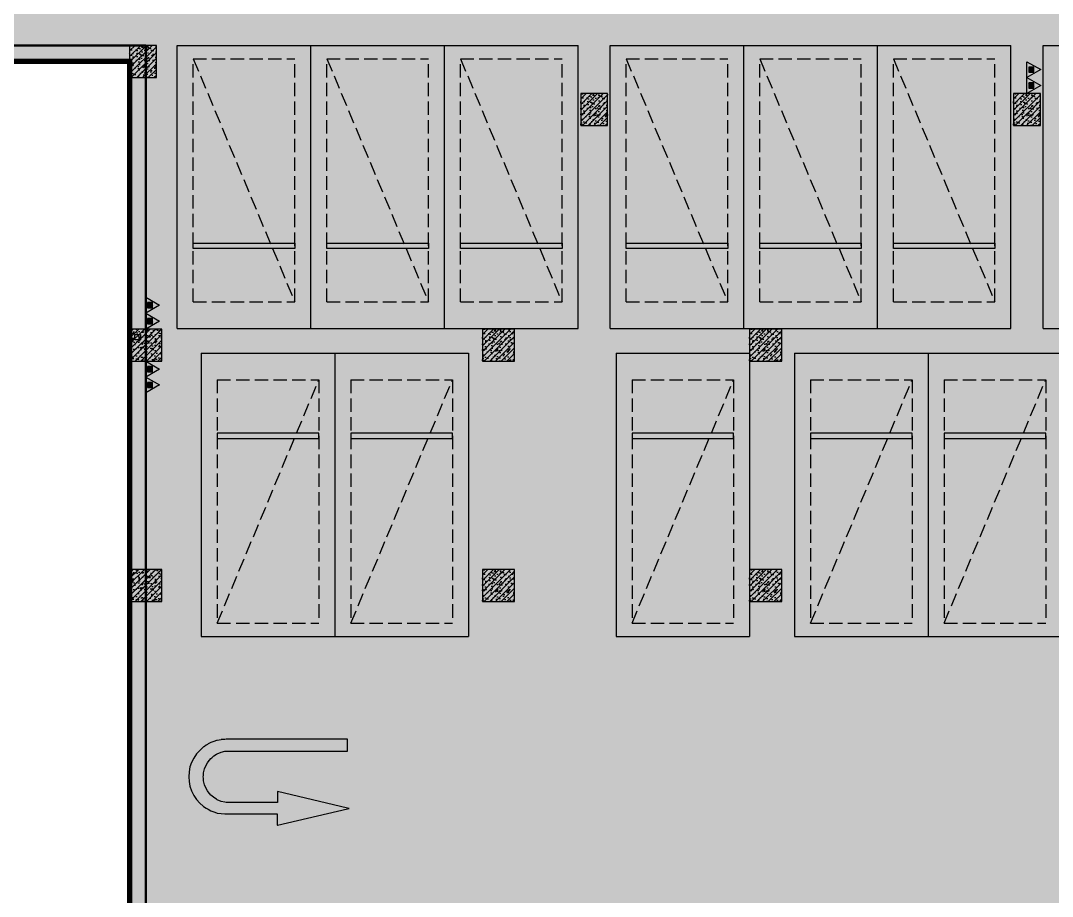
# Model space of a CAD drawing. Extents: x -1338203 to 1886333, y -530034 to 1031844.
# Drawn here: x 627377 to 646681, y 102582 to 118966 of the extents above; entities that cross this region are included whole.
import ezdxf

# ---------------------------------------------------------------- set-up
doc = ezdxf.new("R2010")
doc.units = 0
doc.header["$LTSCALE"] = 1000
doc.header["$MEASUREMENT"] = 0
doc.linetypes.add('A-001-平面B2$0$__DASH', pattern=[0.35, 0.25, -0.1])
doc.layers.add('A-001-主楼相对位置参照$0$AAD-A-MARK', color=6, linetype='Continuous', plot=False)
for name, color, linetype in [('A-FIRE', 7, 'Continuous'), ('p-a-regular', 5, 'Continuous'), ('S001地下一墙柱$0$S001地下一墙柱$0$0S-CC-LINE', 52, 'Continuous'), ('S001地下一墙柱$0$S001地下一墙柱$0$0S-CW-HATCH', 251, 'Continuous'), ('S001地下一墙柱$0$S001地下一墙柱$0$0S-CW-HATCH-UP', 251, 'Continuous'), ('中心线', 42, 'Continuous'), ('地面指向箭头', 7, 'Continuous'), ('负一层消火栓$0$0P-EQUIP-FH', 7, 'Continuous')]:
    doc.layers.add(name, color=color, linetype=linetype)
doc.layers.add('p-a-regular-deadend', color=6, linetype='Continuous', true_color=0xff00ff)
doc.layers.add('p-a-regular-narrow', color=7, linetype='Continuous', true_color=0x9600ff)
doc.layers.add('p-h-walkable', color=7, linetype='Continuous', lineweight=70, true_color=0xf0f0f0)
doc.layers.add('S001地下一墙柱$0$S001地下一墙柱$0$0S-CW-LINE', color=7, linetype='Continuous', lineweight=50)

# ---------------------------------------------------------------- blocks, each defined once
blk = doc.blocks.new('负一层消火栓$0$$TwtSys$00000546')
h = blk.add_hatch()
h.set_pattern_fill('ANSI31', color=256, scale=200, style=0)
h.set_pattern_definition([(45, (-38543.802, -6670.83), (-17.67767, 17.67767), [])])
h.paths.add_polyline_path([(-65, 174), (65, 174), (65, 44), (-65, 44)])
for points in [[(0, 344), (-198, 0), (198, 0)], [(-65, 174), (65, 174), (65, 44), (-65, 44)]]:
    blk.add_lwpolyline(points, close=True)
blk = doc.blocks.new('负一层消火栓')
at = {"layer": '负一层消火栓$0$0P-EQUIP-FH', "xscale": -0.75, "yscale": 0.75, "zscale": 0.75, "rotation": 270}
for p in [(-120159, -188840), (-120159, -189137), (-136649, -193247), (-136649, -193545), (-136649, -194442), (-136649, -194740)]:
    blk.add_blockref('负一层消火栓$0$$TwtSys$00000546', p, dxfattribs=at)
blk = doc.blocks.new('JTDT')
at = {"layer": 'A-FIRE'}
h = blk.add_hatch(color=251, dxfattribs=at)
h.dxf.hatch_style = 1
h.paths.add_polyline_path([(189165, 82916), (189162, 82988), (189159, 82988), (189147, 83060), (189144, 83075), (189126, 83123), (189114, 83162), (189105, 83180), (189081, 83230), (189072, 83245), (189057, 83269), (189036, 83299), (189024, 83317), (189021, 83320), (189021, 83323), (188961, 83389), (188893, 83449), (188818, 83500), (188734, 83542), (188650, 83571), (188561, 83586), (188468, 83592), (188378, 83586), (188288, 83571), (188202, 83542), (188118, 83500), (188043, 83449), (187974, 83389), (187915, 83323), (187915, 83320), (187912, 83317), (187900, 83299), (187882, 83269), (187864, 83245), (187858, 83230), (187831, 83180), (187822, 83162), (187810, 83123), (187795, 83075), (187789, 83060), (187777, 82988), (187771, 82916), (187771, 82895), (187771, 82839), (187771, 81938), (187559, 81938), (187559, 81935), (187867, 80625), (187876, 80592), (187882, 80625), (188190, 81935), (187983, 81935), (187983, 81938), (187983, 82839), (187986, 82895), (187989, 82916), (188007, 82988), (188037, 83060), (188046, 83075), (188076, 83123), (188109, 83162), (188124, 83180), (188184, 83230), (188205, 83245), (188247, 83269), (188318, 83299), (188390, 83317), (188441, 83320), (188468, 83323), (188492, 83320), (188543, 83317), (188615, 83299), (188686, 83269), (188728, 83245), (188749, 83230), (188809, 83180), (188824, 83162), (188857, 83123), (188887, 83075), (188896, 83060), (188926, 82988), (188944, 82916), (188947, 82895), (188949, 82839), (188949, 80625), (189168, 80625), (189168, 82839), (189168, 82895)])
at = {"layer": '地面指向箭头', "color": 251, "linetype": 'Continuous'}
blk.add_lwpolyline([(189165, 82916), (189162, 82988), (189159, 82988), (189147, 83060), (189144, 83075), (189126, 83123), (189114, 83162), (189105, 83180), (189081, 83230), (189072, 83245), (189057, 83269), (189036, 83299), (189024, 83317), (189021, 83320), (189021, 83323), (188961, 83389), (188893, 83449), (188818, 83500), (188734, 83542), (188650, 83571), (188561, 83586), (188468, 83592), (188378, 83586), (188288, 83571), (188202, 83542), (188118, 83500), (188043, 83449), (187974, 83389), (187915, 83323), (187915, 83320), (187912, 83317), (187900, 83299), (187882, 83269), (187864, 83245), (187858, 83230), (187831, 83180), (187822, 83162), (187810, 83123), (187795, 83075), (187789, 83060), (187777, 82988), (187771, 82916), (187771, 82895), (187771, 82839), (187771, 81938), (187559, 81938), (187559, 81935), (187867, 80625), (187876, 80592), (187882, 80625), (188190, 81935), (187983, 81935), (187983, 81938), (187983, 82839), (187986, 82895), (187989, 82916), (188007, 82988), (188037, 83060), (188046, 83075), (188076, 83123), (188109, 83162), (188124, 83180), (188184, 83230), (188205, 83245), (188247, 83269), (188318, 83299), (188390, 83317), (188441, 83320), (188468, 83323), (188492, 83320), (188543, 83317), (188615, 83299), (188686, 83269), (188728, 83245), (188749, 83230), (188809, 83180), (188824, 83162), (188857, 83123), (188887, 83075), (188896, 83060), (188926, 82988), (188944, 82916), (188947, 82895), (188949, 82839), (188949, 80625), (189168, 80625), (189168, 82839), (189168, 82895), (189165, 82916)], dxfattribs=at)
blk = doc.blocks.new('A$C9cb663f1')
at = {"layer": '中心线', "color": 251, "const_width": 150}
for points in [[(222961, -256991), (224961, -256991)], [(226961, -256991), (228961, -256991)], [(231454, -256991), (233454, -256991)]]:
    blk.add_lwpolyline(points, dxfattribs=at)
at = {"layer": '地面指向箭头', "color": 251, "rotation": 90}
blk.add_blockref('JTDT', (301470, -445409), dxfattribs=at)
blk = doc.blocks.new('A-001-主楼相对位置参照')
at = {"layer": 'A-001-主楼相对位置参照$0$AAD-A-MARK'}
blk.add_lwpolyline([(-136849, -193793), (-136749, -193793), (-136749, -193893), (-136849, -193893)], close=True, dxfattribs=at)

msp = doc.modelspace()

# ---------------------------------------------------------------- hatches: boundary and pattern name
at = {"layer": 'p-h-walkable', "ltscale": 0.002}
h = msp.add_hatch(color=256, dxfattribs=at)
h.dxf.hatch_style = 1
h.paths.add_polyline_path([(633826.6, 244460.7), (640276.6, 244575.6), (640576.6, 234544.8), (645576.7, 234544.6), (645576.7, 209278.9), (732355.9, 209029), (732355.1, 235229.9), (738506.7, 235229.9), (738506.6, 268838.9), (732734.3, 268838.9), (732734.3, 272898.9), (711963.1, 272898.9), (711963.1, 278984.7), (717256.7, 278984.7), (717256.7, 284049), (733571.6, 284135.6), (733996.6, 290449.1), (739216.6, 290449.1), (739766.6, 284299.1), (754626.6, 284299.1), (755296.6, 290449.1), (760516.6, 290449.1), (760816.6, 283049.1), (760816.3, 275879.2), (775122.6, 275879.2), (776006.6, 274138.9), (776006.6, 259429.1), (778716.6, 259429.1), (778716.6, 238849.1), (783416.6, 238849.1), (783416.6, 237229.1), (782066.6, 237229.1), (782066.6, 234429.1), (779546.6, 234429.1), (779546.6, 237129.1), (773916.6, 237129.1), (773916.6, 243229.1), (764306.6, 243225.6), (764306.6, 236639.1), (760766.6, 236639.1), (760766.6, 234429.1), (758246.6, 234429.1), (758246.6, 238649.1), (762116.6, 238649.1), (762116.6, 243225.6), (748656.6, 243225.6), (748756.3, 207529.1), (800106.6, 207528.9), (800206.7, 201639.7), (812908.2, 202239.1), (812576.6, 180449.3), (744206, 180449.3), (744206, 173439), (728556.7, 173439), (728556.6, 122289.1), (746356.6, 122289.1), (750916.6, 132325.6), (842896.6, 132325.6), (843211.6, 121345.6), (839116.6, 121345.6), (839116.6, 93449.1), (864906.6, 93449.1), (864906.6, 79694), (875856.6, 74929.1), (875856.6, 65749.1), (834560.6, 65749.1), (839142.9, 28436.3), (869465.5, 32160.2), (871163.4, 18334), (873704.3, 18646.1), (877328.9, 5540.2), (761876.2, -8638.5), (761133.2, 2082.3), (764950.9, 5291.5), (763253.1, 19116.3), (799242.7, 23536.1), (793807.6, 65749.1), (750756.6, 65749.1), (751556.6, 81645.6), (636016.6, 81645.6), (636016.6, 96345.6), (629416.6, 96345.6), (629416.6, 118203.2), (622306.6, 118203.2), (622286.6, 139083.2), (644406.6, 137003.2), (644406.6, 129968.2), (656656.6, 129968.2), (656406.6, 138083.2), (712156.6, 138083.2), (711856.6, 184449.1), (581811.6, 184349.1), (581826.6, 197199.1), (585876.6, 197449.1), (585976.6, 209279), (629226.6, 209578.9), (628926.8, 236145.4), (633826.6, 236145.6)])
at = {"layer": 'S001地下一墙柱$0$S001地下一墙柱$0$0S-CW-HATCH', "ltscale": 0.002}
h = msp.add_hatch(color=256, dxfattribs=at)
h.dxf.hatch_style = 1
h.paths.add_polyline_path([(647816.6, 81645.6), (636016.6, 81645.6), (636016.6, 96345.6), (629416.6, 96345.6), (629416.6, 118203.2), (622306.6, 118203.2), (622306.6, 129303.2), (622606.6, 129303.2), (622606.6, 118503.2), (629716.6, 118503.2), (629716.6, 96645.6), (636316.6, 96645.6), (636316.6, 81945.6), (647816.6, 81945.6)])
at = {"layer": 'S001地下一墙柱$0$S001地下一墙柱$0$0S-CW-HATCH'}
h = msp.add_hatch(color=256, dxfattribs=at)
h.dxf.hatch_style = 1
h.paths.add_polyline_path([(629916.6, 118503.2), (629416.6, 118503.2), (629416.6, 117903.2), (629916.6, 117903.2)])
h = msp.add_hatch(color=256, dxfattribs=at)
h.dxf.hatch_style = 1
h.paths.add_polyline_path([(638356.6, 117603.2), (637856.6, 117603.2), (637856.6, 117003.2), (638356.6, 117003.2)])
h = msp.add_hatch(color=256, dxfattribs=at)
h.dxf.hatch_style = 1
h.paths.add_polyline_path([(646456.6, 117603.2), (645956.6, 117603.2), (645956.6, 117003.2), (646456.6, 117003.2)])
h = msp.add_hatch(color=256, dxfattribs=at)
h.dxf.hatch_style = 1
h.paths.add_polyline_path([(630016.6, 113195.6), (629416.6, 113195.6), (629416.6, 112595.6), (630016.6, 112595.6)])
h = msp.add_hatch(color=256, dxfattribs=at)
h.dxf.hatch_style = 1
h.paths.add_polyline_path([(636616.6, 113195.6), (636016.6, 113195.6), (636016.6, 112595.6), (636616.6, 112595.6)])
h = msp.add_hatch(color=256, dxfattribs=at)
h.dxf.hatch_style = 1
h.paths.add_polyline_path([(641616.6, 113195.6), (641016.6, 113195.6), (641016.6, 112595.6), (641616.6, 112595.6)])
h = msp.add_hatch(color=256, dxfattribs=at)
h.dxf.hatch_style = 1
h.paths.add_polyline_path([(630016.6, 108695.6), (629416.6, 108695.6), (629416.6, 108095.6), (630016.6, 108095.6)])
h = msp.add_hatch(color=256, dxfattribs=at)
h.dxf.hatch_style = 1
h.paths.add_polyline_path([(636616.6, 108695.6), (636016.6, 108695.6), (636016.6, 108095.6), (636616.6, 108095.6)])
h = msp.add_hatch(color=256, dxfattribs=at)
h.dxf.hatch_style = 1
h.paths.add_polyline_path([(641616.6, 108695.6), (641016.6, 108695.6), (641016.6, 108095.6), (641616.6, 108095.6)])
at = {"layer": 'S001地下一墙柱$0$S001地下一墙柱$0$0S-CW-HATCH-UP', "ltscale": 0.002}
h = msp.add_hatch(dxfattribs=at)
h.set_pattern_fill('钢筋混凝土', color=256, scale=30)
h.set_pattern_definition([(45, (-8e-05, 0.0003), (-53.033009, 53.033009), []), (50, (-8e-05, 0.0003), (215.178055, -18.82564), [22.5, -247.5]), (355, (-8e-05, 0.0003), (-41.6254, 225.65764), [18, -198]), (100.4514, (17.93, -1.57), (173.552815, 206.83186), [19.12206, -210.34263]), (46.1842, (-8e-05, 60), (320.17231, -49.6557), [33.75, -371.25]), (96.6356, (26.68, 55.86), (280.39881, 292.23536), [28.68309, -315.5139]), (351.1842, (-8e-05, 60), (280.39858, 292.23558), [27, -297]), (21, (30, 45), (179.072116, -120.785667), [22.5, -247.5]), (326, (30, 45), (72.9946, 217.54501), [18, -198]), (71.4514, (44.92, 34.93), (252.06679, 96.75915), [19.12206, -210.34263]), (37.5, (-8e-05, 0.0003), (3.647957, 99.868156), [0, -195.6, 0, -201, 0, -198.75]), (7.5, (-8e-05, 0.0003), (78.920861, 118.323514), [0, -114.6, 0, -191.1, 0, -75.75]), (327.5, (-66.9, 0.0003), (160.146731, -6.766462), [0, -75, 0, -234, 0, -310.5]), (317.5, (-96.9, 0.0003), (174.95585, 30.031495), [0, -97.5, 0, -155.4, 0, -220.5])])
h.paths.add_polyline_path([(647816.6, 81645.6), (636016.6, 81645.6), (636016.6, 96345.6), (629416.6, 96345.6), (629416.6, 118203.2), (622306.6, 118203.2), (622306.6, 129303.2), (622606.6, 129303.2), (622606.6, 118503.2), (629716.6, 118503.2), (629716.6, 96645.6), (636316.6, 96645.6), (636316.6, 81945.6), (647816.6, 81945.6)])
at = {"layer": 'S001地下一墙柱$0$S001地下一墙柱$0$0S-CW-HATCH-UP'}
h = msp.add_hatch(dxfattribs=at)
h.set_pattern_fill('钢筋混凝土', color=256, scale=30)
h.set_pattern_definition([(45, (662227.335, 127454.915), (-53.03301, 53.03301), []), (50, (662227.33, 127454.92), (215.1781, -18.8256), [22.5, -247.5]), (355, (662227.33, 127454.92), (-41.6254, 225.6576), [18, -198]), (100.4514, (662245.27, 127453.35), (173.5528, 206.8319), [19.122, -210.3426]), (46.1842, (662227.33, 127514.92), (320.1723, -49.6557), [33.75, -371.25]), (96.6356, (662254.02, 127510.78), (280.3988, 292.2354), [28.683, -315.514]), (351.1842, (662227.33, 127514.9), (280.3986, 292.2356), [27, -297]), (21, (662257.33, 127499.92), (179.0721, -120.7857), [22.5, -247.5]), (326, (662257.33, 127499.92), (72.9946, 217.545), [18, -198]), (71.4514, (662272.26, 127489.85), (252.0668, 96.7591), [19.122, -210.3426]), (37.5, (662227.335, 127454.915), (3.64796, 99.86816), [0, -195.6, 0, -201, 0, -198.75]), (7.5, (662227.33, 127454.92), (78.92086, 118.3235), [0, -114.6, 0, -191.1, 0, -75.75]), (327.5, (662160.435, 127454.915), (160.14673, -6.76646), [0, -75, 0, -234, 0, -310.5]), (317.5, (662130.43, 127454.92), (174.95585, 30.0315), [0, -97.5, 0, -155.4, 0, -220.5])])
h.paths.add_polyline_path([(629916.6, 118503.2), (629416.6, 118503.2), (629416.6, 117903.2), (629916.6, 117903.2)])
h = msp.add_hatch(dxfattribs=at)
h.set_pattern_fill('钢筋混凝土', color=256, scale=30)
h.set_pattern_definition([(45, (670667.33, 126554.915), (-53.03301, 53.03301), []), (50, (670667.33, 126554.92), (215.1781, -18.8256), [22.5, -247.5]), (355, (670667.33, 126554.92), (-41.6254, 225.6576), [18, -198]), (100.4514, (670685.26, 126553.35), (173.5528, 206.8319), [19.122, -210.3426]), (46.1842, (670667.33, 126614.92), (320.1723, -49.6557), [33.75, -371.25]), (96.6356, (670694, 126610.78), (280.3988, 292.2354), [28.683, -315.514]), (351.1842, (670667.33, 126614.9), (280.3986, 292.2356), [27, -297]), (21, (670697.33, 126599.92), (179.0721, -120.7857), [22.5, -247.5]), (326, (670697.33, 126599.92), (72.9946, 217.545), [18, -198]), (71.4514, (670712.25, 126589.85), (252.0668, 96.7591), [19.122, -210.3426]), (37.5, (670667.33, 126554.915), (3.64796, 99.86816), [0, -195.6, 0, -201, 0, -198.75]), (7.5, (670667.33, 126554.92), (78.92086, 118.3235), [0, -114.6, 0, -191.1, 0, -75.75]), (327.5, (670600.43, 126554.915), (160.14673, -6.76646), [0, -75, 0, -234, 0, -310.5]), (317.5, (670570.43, 126554.92), (174.95585, 30.0315), [0, -97.5, 0, -155.4, 0, -220.5])])
h.paths.add_polyline_path([(638356.6, 117603.2), (637856.6, 117603.2), (637856.6, 117003.2), (638356.6, 117003.2)])
h = msp.add_hatch(dxfattribs=at)
h.set_pattern_fill('钢筋混凝土', color=256, scale=30)
h.set_pattern_definition([(45, (678767.33, 126554.915), (-53.03301, 53.03301), []), (50, (678767.33, 126554.92), (215.1781, -18.8256), [22.5, -247.5]), (355, (678767.33, 126554.92), (-41.6254, 225.6576), [18, -198]), (100.4514, (678785.26, 126553.35), (173.5528, 206.8319), [19.122, -210.3426]), (46.1842, (678767.33, 126614.92), (320.1723, -49.6557), [33.75, -371.25]), (96.6356, (678794, 126610.78), (280.3988, 292.2354), [28.683, -315.514]), (351.1842, (678767.33, 126614.9), (280.3986, 292.2356), [27, -297]), (21, (678797.33, 126599.92), (179.0721, -120.7857), [22.5, -247.5]), (326, (678797.33, 126599.92), (72.9946, 217.545), [18, -198]), (71.4514, (678812.25, 126589.85), (252.0668, 96.7591), [19.122, -210.3426]), (37.5, (678767.33, 126554.915), (3.64796, 99.86816), [0, -195.6, 0, -201, 0, -198.75]), (7.5, (678767.33, 126554.92), (78.92086, 118.3235), [0, -114.6, 0, -191.1, 0, -75.75]), (327.5, (678700.43, 126554.915), (160.14673, -6.76646), [0, -75, 0, -234, 0, -310.5]), (317.5, (678670.43, 126554.92), (174.95585, 30.0315), [0, -97.5, 0, -155.4, 0, -220.5])])
h.paths.add_polyline_path([(646456.6, 117603.2), (645956.6, 117603.2), (645956.6, 117003.2), (646456.6, 117003.2)])
h = msp.add_hatch(dxfattribs=at)
h.set_pattern_fill('钢筋混凝土', color=256, scale=30)
h.set_pattern_definition([(45, (662827.33, 122147.31), (-53.03301, 53.03301), []), (50, (662827.33, 122147.31), (215.17805, -18.8256), [22.5, -247.5]), (355, (662827.33, 122147.31), (-41.6254, 225.6576), [18, -198]), (100.4514, (662845.26, 122145.74), (173.5528, 206.8319), [19.122, -210.3426]), (46.1842, (662827.33, 122207.3), (320.1723, -49.6557), [33.75, -371.25]), (96.6356, (662854, 122203.17), (280.3988, 292.2354), [28.683, -315.514]), (351.1842, (662827.33, 122207.3), (280.3986, 292.2356), [27, -297]), (21, (662857.33, 122192.31), (179.0721, -120.7857), [22.5, -247.5]), (326, (662857.33, 122192.31), (72.9946, 217.545), [18, -198]), (71.4514, (662872.26, 122182.25), (252.0668, 96.7591), [19.122, -210.3426]), (37.5, (662827.33, 122147.31), (3.64796, 99.86816), [0, -195.6, 0, -201, 0, -198.75]), (7.5, (662827.33, 122147.31), (78.92086, 118.3235), [0, -114.6, 0, -191.1, 0, -75.75]), (327.5, (662760.43, 122147.31), (160.14673, -6.76646), [0, -75, 0, -234, 0, -310.5]), (317.5, (662730.43, 122147.31), (174.95585, 30.0315), [0, -97.5, 0, -155.4, 0, -220.5])])
h.paths.add_polyline_path([(630016.6, 113195.6), (629416.6, 113195.6), (629416.6, 112595.6), (630016.6, 112595.6)])
h = msp.add_hatch(dxfattribs=at)
h.set_pattern_fill('钢筋混凝土', color=256, scale=30)
h.set_pattern_definition([(45, (668827.33, 122147.31), (-53.03301, 53.03301), []), (50, (668827.33, 122147.31), (215.1781, -18.8256), [22.5, -247.5]), (355, (668827.33, 122147.31), (-41.6254, 225.6576), [18, -198]), (100.4514, (668845.26, 122145.74), (173.5528, 206.8319), [19.122, -210.3426]), (46.1842, (668827.33, 122207.3), (320.1723, -49.6557), [33.75, -371.25]), (96.6356, (668854, 122203.17), (280.3988, 292.2354), [28.683, -315.514]), (351.1842, (668827.33, 122207.3), (280.3986, 292.2356), [27, -297]), (21, (668857.33, 122192.31), (179.0721, -120.7857), [22.5, -247.5]), (326, (668857.33, 122192.31), (72.9946, 217.545), [18, -198]), (71.4514, (668872.26, 122182.25), (252.0668, 96.7591), [19.122, -210.3426]), (37.5, (668827.33, 122147.31), (3.64796, 99.86816), [0, -195.6, 0, -201, 0, -198.75]), (7.5, (668827.33, 122147.31), (78.92086, 118.3235), [0, -114.6, 0, -191.1, 0, -75.75]), (327.5, (668760.43, 122147.31), (160.14673, -6.76646), [0, -75, 0, -234, 0, -310.5]), (317.5, (668730.43, 122147.31), (174.95585, 30.0315), [0, -97.5, 0, -155.4, 0, -220.5])])
h.paths.add_polyline_path([(636616.6, 113195.6), (636016.6, 113195.6), (636016.6, 112595.6), (636616.6, 112595.6)])
h = msp.add_hatch(dxfattribs=at)
h.set_pattern_fill('钢筋混凝土', color=256, scale=30)
h.set_pattern_definition([(45, (673827.33, 122147.31), (-53.03301, 53.03301), []), (50, (673827.33, 122147.31), (215.1781, -18.8256), [22.5, -247.5]), (355, (673827.33, 122147.31), (-41.6254, 225.6576), [18, -198]), (100.4514, (673845.26, 122145.74), (173.5528, 206.8319), [19.122, -210.3426]), (46.1842, (673827.33, 122207.3), (320.1723, -49.6557), [33.75, -371.25]), (96.6356, (673854, 122203.17), (280.3988, 292.2354), [28.683, -315.514]), (351.1842, (673827.33, 122207.3), (280.3986, 292.2356), [27, -297]), (21, (673857.33, 122192.31), (179.0721, -120.7857), [22.5, -247.5]), (326, (673857.33, 122192.31), (72.9946, 217.545), [18, -198]), (71.4514, (673872.26, 122182.25), (252.0668, 96.7591), [19.122, -210.3426]), (37.5, (673827.33, 122147.31), (3.64796, 99.86816), [0, -195.6, 0, -201, 0, -198.75]), (7.5, (673827.33, 122147.31), (78.92086, 118.3235), [0, -114.6, 0, -191.1, 0, -75.75]), (327.5, (673760.43, 122147.31), (160.14673, -6.76646), [0, -75, 0, -234, 0, -310.5]), (317.5, (673730.43, 122147.31), (174.95585, 30.0315), [0, -97.5, 0, -155.4, 0, -220.5])])
h.paths.add_polyline_path([(641616.6, 113195.6), (641016.6, 113195.6), (641016.6, 112595.6), (641616.6, 112595.6)])
h = msp.add_hatch(dxfattribs=at)
h.set_pattern_fill('钢筋混凝土', color=256, scale=30)
h.set_pattern_definition([(45, (662827.33, 117647.31), (-53.03301, 53.03301), []), (50, (662827.33, 117647.31), (215.17805, -18.8256), [22.5, -247.5]), (355, (662827.33, 117647.31), (-41.6254, 225.6576), [18, -198]), (100.4514, (662845.26, 117645.74), (173.5528, 206.8319), [19.122, -210.3426]), (46.1842, (662827.33, 117707.3), (320.1723, -49.6557), [33.75, -371.25]), (96.6356, (662854, 117703.17), (280.3988, 292.2354), [28.683, -315.514]), (351.1842, (662827.33, 117707.3), (280.3986, 292.2356), [27, -297]), (21, (662857.33, 117692.31), (179.0721, -120.7857), [22.5, -247.5]), (326, (662857.33, 117692.31), (72.9946, 217.545), [18, -198]), (71.4514, (662872.26, 117682.25), (252.0668, 96.7591), [19.122, -210.3426]), (37.5, (662827.33, 117647.31), (3.64796, 99.86816), [0, -195.6, 0, -201, 0, -198.75]), (7.5, (662827.33, 117647.31), (78.92086, 118.3235), [0, -114.6, 0, -191.1, 0, -75.75]), (327.5, (662760.43, 117647.31), (160.14673, -6.76646), [0, -75, 0, -234, 0, -310.5]), (317.5, (662730.43, 117647.31), (174.95585, 30.0315), [0, -97.5, 0, -155.4, 0, -220.5])])
h.paths.add_polyline_path([(630016.6, 108695.6), (629416.6, 108695.6), (629416.6, 108095.6), (630016.6, 108095.6)])
h = msp.add_hatch(dxfattribs=at)
h.set_pattern_fill('钢筋混凝土', color=256, scale=30)
h.set_pattern_definition([(45, (668827.33, 117647.31), (-53.03301, 53.03301), []), (50, (668827.33, 117647.31), (215.1781, -18.8256), [22.5, -247.5]), (355, (668827.33, 117647.31), (-41.6254, 225.6576), [18, -198]), (100.4514, (668845.26, 117645.74), (173.5528, 206.8319), [19.122, -210.3426]), (46.1842, (668827.33, 117707.3), (320.1723, -49.6557), [33.75, -371.25]), (96.6356, (668854, 117703.17), (280.3988, 292.2354), [28.683, -315.514]), (351.1842, (668827.33, 117707.3), (280.3986, 292.2356), [27, -297]), (21, (668857.33, 117692.31), (179.0721, -120.7857), [22.5, -247.5]), (326, (668857.33, 117692.31), (72.9946, 217.545), [18, -198]), (71.4514, (668872.26, 117682.25), (252.0668, 96.7591), [19.122, -210.3426]), (37.5, (668827.33, 117647.31), (3.64796, 99.86816), [0, -195.6, 0, -201, 0, -198.75]), (7.5, (668827.33, 117647.31), (78.92086, 118.3235), [0, -114.6, 0, -191.1, 0, -75.75]), (327.5, (668760.43, 117647.31), (160.14673, -6.76646), [0, -75, 0, -234, 0, -310.5]), (317.5, (668730.43, 117647.31), (174.95585, 30.0315), [0, -97.5, 0, -155.4, 0, -220.5])])
h.paths.add_polyline_path([(636616.6, 108695.6), (636016.6, 108695.6), (636016.6, 108095.6), (636616.6, 108095.6)])
h = msp.add_hatch(dxfattribs=at)
h.set_pattern_fill('钢筋混凝土', color=256, scale=30)
h.set_pattern_definition([(45, (673827.33, 117647.31), (-53.03301, 53.03301), []), (50, (673827.33, 117647.31), (215.1781, -18.8256), [22.5, -247.5]), (355, (673827.33, 117647.31), (-41.6254, 225.6576), [18, -198]), (100.4514, (673845.26, 117645.74), (173.5528, 206.8319), [19.122, -210.3426]), (46.1842, (673827.33, 117707.3), (320.1723, -49.6557), [33.75, -371.25]), (96.6356, (673854, 117703.17), (280.3988, 292.2354), [28.683, -315.514]), (351.1842, (673827.33, 117707.3), (280.3986, 292.2356), [27, -297]), (21, (673857.33, 117692.31), (179.0721, -120.7857), [22.5, -247.5]), (326, (673857.33, 117692.31), (72.9946, 217.545), [18, -198]), (71.4514, (673872.26, 117682.25), (252.0668, 96.7591), [19.122, -210.3426]), (37.5, (673827.33, 117647.31), (3.64796, 99.86816), [0, -195.6, 0, -201, 0, -198.75]), (7.5, (673827.33, 117647.31), (78.92086, 118.3235), [0, -114.6, 0, -191.1, 0, -75.75]), (327.5, (673760.43, 117647.31), (160.14673, -6.76646), [0, -75, 0, -234, 0, -310.5]), (317.5, (673730.43, 117647.31), (174.95585, 30.0315), [0, -97.5, 0, -155.4, 0, -220.5])])
h.paths.add_polyline_path([(641616.6, 108695.6), (641016.6, 108695.6), (641016.6, 108095.6), (641616.6, 108095.6)])

# ---------------------------------------------------------------- linework, layer by layer
for p, q in [((630306.5, 113203.3), (630306.5, 118503.3)), ((630306.5, 118503.3), (632806.5, 118503.3)), ((632806.5, 113203.3), (632806.5, 118503.3)), ((632806.5, 118503.3), (635306.5, 118503.3)), ((632806.5, 113203.3), (632806.5, 118503.3)), ((635306.5, 113203.3), (635306.5, 118503.3)), ((635306.5, 118503.3), (637806.5, 118503.3)), ((635306.5, 113203.3), (635306.5, 118503.3)), ((637806.5, 113203.3), (637806.5, 118503.3)), ((638406.5, 113203.3), (638406.5, 118503.3)), ((638406.5, 118503.3), (640906.5, 118503.3)), ((640906.5, 113203.3), (640906.5, 118503.3)), ((640906.5, 118503.3), (643406.5, 118503.3)), ((640906.5, 113203.3), (640906.5, 118503.3)), ((643406.5, 113203.3), (643406.5, 118503.3)), ((643406.5, 118503.3), (645906.5, 118503.3)), ((643406.5, 113203.3), (643406.5, 118503.3)), ((645906.5, 113203.3), (645906.5, 118503.3)), ((646506.5, 113203.3), (646506.5, 118503.3)), ((646506.5, 118503.3), (649006.5, 118503.3)), ((630306.5, 113203.3), (632806.5, 113203.3)), ((632806.5, 113203.3), (635306.5, 113203.3)), ((635306.5, 113203.3), (637806.5, 113203.3)), ((638406.5, 113203.3), (640906.5, 113203.3)), ((640906.5, 113203.3), (643406.5, 113203.3)), ((643406.5, 113203.3), (645906.5, 113203.3)), ((646506.5, 113203.3), (649006.5, 113203.3)), ((630756.5, 112745.8), (630756.5, 107445.8)), ((630756.5, 112745.8), (633256.5, 112745.8)), ((633256.5, 112745.8), (633256.5, 107445.8)), ((633256.5, 112745.7), (633256.5, 107445.7)), ((633256.5, 112745.7), (635756.5, 112745.7)), ((635756.5, 112745.7), (635756.5, 107445.7)), ((638516.8, 112745.8), (638516.8, 107445.8)), ((638516.8, 112745.8), (641016.8, 112745.8)), ((641016.8, 112745.8), (641016.8, 107445.8)), ((641856.2, 112745.9), (641856.2, 107445.9)), ((641856.2, 112745.9), (644356.2, 112745.9)), ((644356.2, 112745.9), (644356.2, 107445.9)), ((644356.2, 112745.9), (646856.2, 112745.9)), ((644356.2, 112745.9), (644356.2, 107445.9)), ((630756.5, 107445.8), (633256.5, 107445.8)), ((633256.5, 107445.7), (635756.5, 107445.7)), ((638516.8, 107445.8), (641016.8, 107445.8)), ((641856.2, 107445.9), (644356.2, 107445.9)), ((644356.2, 107445.9), (646856.2, 107445.9))]:
    msp.add_line(p, q)
at = {"linetype": 'A-001-平面B2$0$__DASH'}
for p, q in [((630606.5, 118253.3), (632506.5, 118253.3)), ((630606.5, 113703.3), (630606.5, 118253.3)), ((632506.5, 113703.3), (632506.5, 118253.3)), ((633106.5, 118253.3), (635006.5, 118253.3)), ((633106.5, 113703.3), (633106.5, 118253.3)), ((635006.5, 113703.3), (635006.5, 118253.3)), ((635606.5, 118253.3), (637506.5, 118253.3)), ((635606.5, 113703.3), (635606.5, 118253.3)), ((637506.5, 113703.3), (637506.5, 118253.3)), ((638706.5, 118253.3), (640606.5, 118253.3)), ((638706.5, 113703.3), (638706.5, 118253.3)), ((640606.5, 113703.3), (640606.5, 118253.3)), ((641206.5, 118253.3), (643106.5, 118253.3)), ((641206.5, 113703.3), (641206.5, 118253.3)), ((643106.5, 113703.3), (643106.5, 118253.3)), ((643706.5, 118253.3), (645606.5, 118253.3)), ((643706.5, 113703.3), (643706.5, 118253.3)), ((645606.5, 113703.3), (645606.5, 118253.3)), ((630606.5, 113703.3), (632506.5, 113703.3)), ((633106.5, 113703.3), (635006.5, 113703.3)), ((635606.5, 113703.3), (637506.5, 113703.3)), ((638706.5, 113703.3), (640606.5, 113703.3)), ((641206.5, 113703.3), (643106.5, 113703.3)), ((643706.5, 113703.3), (645606.5, 113703.3)), ((631056.5, 112245.8), (632956.5, 112245.8)), ((631056.5, 112245.8), (631056.5, 107695.8)), ((632956.5, 112245.8), (632956.5, 107695.8)), ((633556.5, 112245.7), (635456.5, 112245.7)), ((633556.5, 112245.7), (633556.5, 107695.7)), ((635456.5, 112245.7), (635456.5, 107695.7)), ((638816.8, 112245.8), (640716.8, 112245.8)), ((638816.8, 112245.8), (638816.8, 107695.8)), ((640716.8, 112245.8), (640716.8, 107695.8)), ((642156.2, 112245.9), (644056.2, 112245.9)), ((642156.2, 112245.9), (642156.2, 107695.9)), ((644056.2, 112245.9), (644056.2, 107695.9)), ((644656.2, 112245.9), (646556.2, 112245.9)), ((644656.2, 112245.9), (644656.2, 107695.9)), ((646556.2, 112245.9), (646556.2, 107695.9)), ((631056.5, 107695.8), (632956.5, 107695.8)), ((633556.5, 107695.7), (635456.5, 107695.7)), ((638816.8, 107695.8), (640716.8, 107695.8)), ((642156.2, 107695.9), (644056.2, 107695.9)), ((644656.2, 107695.9), (646556.2, 107695.9))]:
    msp.add_line(p, q, dxfattribs=at)
for points in [[(630606.5, 118253.3), (632506.5, 113703.3)], [(633106.5, 118253.3), (635006.5, 113703.3)], [(635606.5, 118253.3), (637506.5, 113703.3)], [(638706.5, 118253.3), (640606.5, 113703.3)], [(641206.5, 118253.3), (643106.5, 113703.3)], [(643706.5, 118253.3), (645606.5, 113703.3)], [(631056.5, 107695.8), (632956.5, 112245.8)], [(633556.5, 107695.7), (635456.5, 112245.7)], [(638816.8, 107695.8), (640716.8, 112245.8)], [(642156.2, 107695.9), (644056.2, 112245.9)], [(644656.2, 107695.9), (646556.2, 112245.9)]]:
    msp.add_lwpolyline(points, dxfattribs=at)
for points in [[(632506.5, 114703.3), (630606.5, 114703.3), (630606.5, 114803.3), (632506.5, 114803.3)], [(635006.5, 114703.3), (633106.5, 114703.3), (633106.5, 114803.3), (635006.5, 114803.3)], [(637506.5, 114703.3), (635606.5, 114703.3), (635606.5, 114803.3), (637506.5, 114803.3)], [(640606.5, 114703.3), (638706.5, 114703.3), (638706.5, 114803.3), (640606.5, 114803.3)], [(643106.5, 114703.3), (641206.5, 114703.3), (641206.5, 114803.3), (643106.5, 114803.3)], [(645606.5, 114703.3), (643706.5, 114703.3), (643706.5, 114803.3), (645606.5, 114803.3)], [(632956.5, 111245.8), (631056.5, 111245.8), (631056.5, 111145.8), (632956.5, 111145.8)], [(635456.5, 111245.7), (633556.5, 111245.7), (633556.5, 111145.7), (635456.5, 111145.7)], [(640716.8, 111245.8), (638816.8, 111245.8), (638816.8, 111145.8), (640716.8, 111145.8)], [(644056.2, 111245.9), (642156.2, 111245.9), (642156.2, 111145.9), (644056.2, 111145.9)], [(646556.2, 111245.9), (644656.2, 111245.9), (644656.2, 111145.9), (646556.2, 111145.9)]]:
    msp.add_lwpolyline(points, close=True)
at = {"layer": 'p-a-regular', "ltscale": 0.002, "const_width": 1000}
for points in [[(631556.5, 118253.3), (631556.5, 113703.3)], [(634056.5, 118253.3), (634056.5, 113703.3)], [(636556.5, 118253.3), (636556.5, 113703.3)], [(639656.5, 118253.3), (639656.5, 113703.3)], [(644656.5, 118253.3), (644656.5, 113703.3)], [(639766.8, 107695.8), (639766.8, 112245.8)], [(643106.2, 107695.9), (643106.2, 112245.9)], [(645606.2, 107695.9), (645606.2, 112245.9)]]:
    msp.add_lwpolyline(points, dxfattribs=at)
at = {"layer": 'p-a-regular-deadend', "ltscale": 0.002, "const_width": 1000}
for points in [[(632006.5, 107695.8), (632006.5, 112245.8)], [(634506.5, 107695.7), (634506.5, 112245.7)]]:
    msp.add_lwpolyline(points, dxfattribs=at)
at = {"layer": 'p-a-regular-narrow', "ltscale": 0.002, "const_width": 1000}
msp.add_lwpolyline([(642156.5, 118253.3), (642156.5, 113703.3)], dxfattribs=at)
at = {"layer": 'p-h-walkable', "ltscale": 0.002, "const_width": 100}
msp.add_lwpolyline([(877328.9, 5540.2), (761876.2, -8638.5), (761133.2, 2082.3), (764950.9, 5291.5), (763253.1, 19116.3), (799242.7, 23536.1), (793807.6, 65749.1), (750756.6, 65749.1), (751556.6, 81645.6), (636016.6, 81645.6), (636016.6, 96345.6), (629416.6, 96345.6), (629416.6, 118203.2), (622306.6, 118203.2), (622286.6, 139083.2), (644406.6, 137003.2), (644406.6, 129968.2), (656656.6, 129968.2), (656406.6, 138083.2), (712156.6, 138083.2), (711856.6, 184449.1)], dxfattribs=at)
at = {"layer": 'S001地下一墙柱$0$S001地下一墙柱$0$0S-CC-LINE'}
for points in [[(629916.6, 118503.2), (629416.6, 118503.2), (629416.6, 117903.2), (629916.6, 117903.2)], [(638356.6, 117603.2), (637856.6, 117603.2), (637856.6, 117003.2), (638356.6, 117003.2)], [(646456.6, 117603.2), (645956.6, 117603.2), (645956.6, 117003.2), (646456.6, 117003.2)], [(630016.6, 113195.6), (629416.6, 113195.6), (629416.6, 112595.6), (630016.6, 112595.6)], [(636616.6, 113195.6), (636016.6, 113195.6), (636016.6, 112595.6), (636616.6, 112595.6)], [(641616.6, 113195.6), (641016.6, 113195.6), (641016.6, 112595.6), (641616.6, 112595.6)], [(630016.6, 108695.6), (629416.6, 108695.6), (629416.6, 108095.6), (630016.6, 108095.6)], [(636616.6, 108695.6), (636016.6, 108695.6), (636016.6, 108095.6), (636616.6, 108095.6)], [(641616.6, 108695.6), (641016.6, 108695.6), (641016.6, 108095.6), (641616.6, 108095.6)]]:
    msp.add_lwpolyline(points, close=True, dxfattribs=at)
at = {"layer": 'S001地下一墙柱$0$S001地下一墙柱$0$0S-CW-LINE', "ltscale": 0.002}
msp.add_lwpolyline([(647816.6, 81645.6), (636016.6, 81645.6), (636016.6, 96345.6), (629416.6, 96345.6), (629416.6, 118203.2), (622306.6, 118203.2), (622306.6, 129303.2), (622606.6, 129303.2), (622606.6, 118503.2), (629716.6, 118503.2), (629716.6, 96645.6), (636316.6, 96645.6), (636316.6, 81945.6), (647816.6, 81945.6)], close=True, dxfattribs=at)

# ---------------------------------------------------------------- block references
at = {"ltscale": 0.002}
for name, p in [('A-001-主楼相对位置参照', (766365.4, 306889.1)), ('负一层消火栓', (766365.4, 306889.1)), ('A$C9cb663f1', (412646.2, 361761.3))]:
    msp.add_blockref(name, p, dxfattribs=at)

doc.saveas('drawing.dxf')
